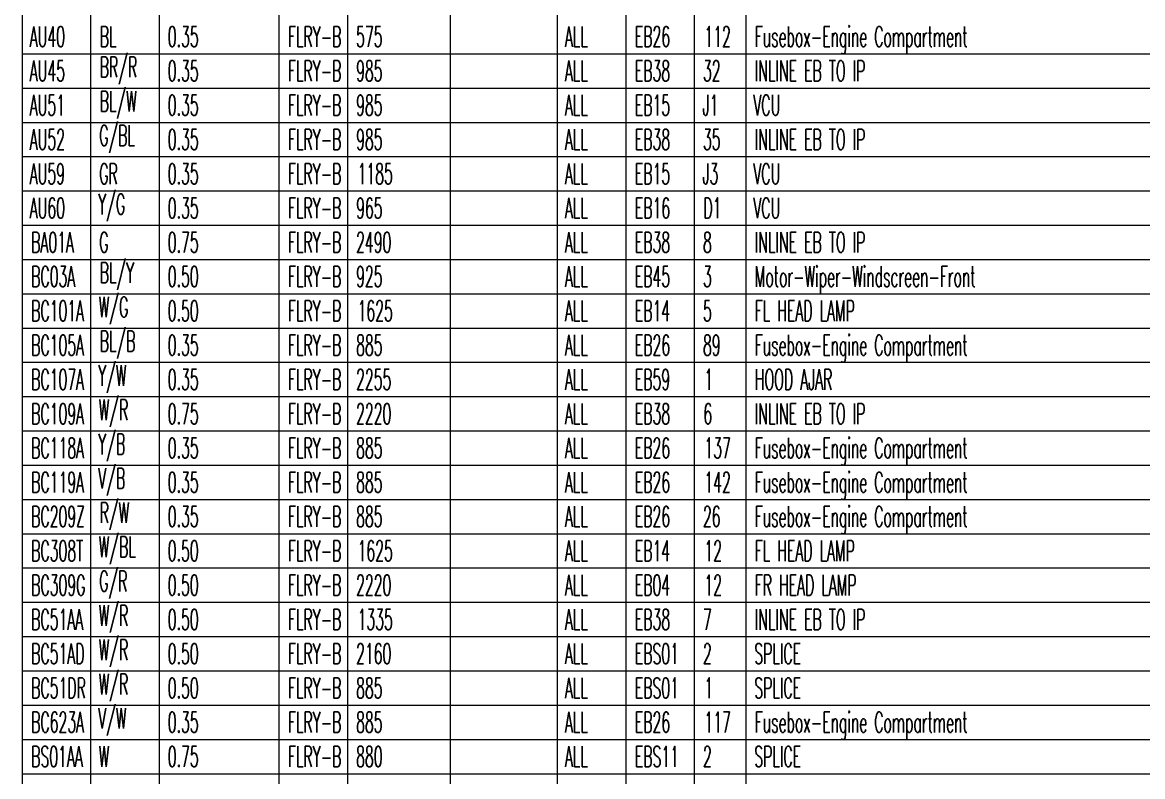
# Model space of a CAD drawing. Header units: inches. Extents: x 47316 to 59086, y 3141 to 11743.
# Drawn here: x 55858 to 56021.4, y 9877.5 to 9987.5 of the extents above; entities that cross this region are included whole.
import ezdxf

# ---------------------------------------------------------------- set-up
doc = ezdxf.new("R2010")
doc.units = ezdxf.units.IN
doc.header["$MEASUREMENT"] = 0
doc.styles.get("Standard").update_dxf_attribs({"font": ''})
doc.styles.get('Standard').set_extended_font_data('SimSun')

msp = doc.modelspace()

# ---------------------------------------------------------------- linework, layer by layer
at = {"color": 0, "linetype": 'Continuous', "lineweight": 15}
for p, q in [((55857.95, 9727.95), (55857.95, 10232.95)), ((55867.95, 9727.95), (55867.95, 10232.95)), ((55877.95, 9727.95), (55877.95, 10232.95)), ((55895.42, 9727.95), (55895.42, 10232.95)), ((55905.42, 9727.95), (55905.42, 10232.95)), ((55920.42, 9727.95), (55920.42, 10232.95)), ((55936.02, 9727.95), (55936.02, 10232.95)), ((55946.02, 9727.95), (55946.02, 10232.95)), ((55956.02, 9727.95), (55956.02, 10232.95)), ((55963.52, 9727.95), (55963.52, 10232.95)), ((55857.95, 9982.95), (56184.8, 9982.95)), ((55857.95, 9977.95), (56184.8, 9977.95)), ((55857.95, 9972.95), (56184.8, 9972.95)), ((55857.95, 9967.95), (56184.8, 9967.95)), ((55857.95, 9962.95), (56184.8, 9962.95)), ((55857.95, 9957.95), (56184.8, 9957.95)), ((55857.95, 9952.95), (56184.8, 9952.95)), ((55857.95, 9947.95), (56184.8, 9947.95)), ((55857.95, 9942.95), (56184.8, 9942.95)), ((55857.95, 9937.95), (56184.8, 9937.95)), ((55857.95, 9932.95), (56184.8, 9932.95)), ((55857.95, 9927.95), (56184.8, 9927.95)), ((55857.95, 9922.95), (56184.8, 9922.95)), ((55857.95, 9917.95), (56184.8, 9917.95)), ((55857.95, 9912.95), (56184.8, 9912.95)), ((55857.95, 9907.95), (56184.8, 9907.95)), ((55857.95, 9902.95), (56184.8, 9902.95)), ((55857.95, 9897.95), (56184.8, 9897.95)), ((55857.95, 9892.95), (56184.8, 9892.95)), ((55857.95, 9887.95), (56184.8, 9887.95)), ((55857.95, 9882.95), (56184.8, 9882.95)), ((55857.95, 9877.95), (56184.8, 9877.95))]:
    msp.add_line(p, q, dxfattribs=at)

# ---------------------------------------------------------------- texts
at = {"color": 7, "linetype": 'Continuous', "lineweight": 15, "char_height": 3, "attachment_point": 1}
for s, insert, width in [('\\Fromans.shx;\\W0.5000000000;\\T1.0000000000;\\o\\lAU40', (55859.03, 9986.95), 5.7143), ('\\Fromans.shx;\\W0.5000000000;\\T1.0000000000;\\o\\lBL', (55869.24, 9986.95), 2.7143), ('\\Fromans.shx;\\W0.5000000000;\\T1.0000000000;\\o\\l0.35', (55879.17, 9986.95), 5), ('\\Fromans.shx;\\W0.5000000000;\\T1.0000000000;\\o\\lFLRY-B', (55896.71, 9986.95), 8.6429), ('\\Fromans.shx;\\W0.5000000000;\\T1.0000000000;\\o\\l575', (55906.64, 9986.95), 4.2857), ('\\Fromans.shx;\\W0.5000000000;\\T1.0000000000;\\o\\lALL', (55937.1, 9986.95), 3.7143), ('\\Fromans.shx;\\W0.5000000000;\\T1.0000000000;\\o\\lEB26', (55947.31, 9986.95), 5.7143), ('\\Fromans.shx;\\W0.5000000000;\\T1.0000000000;\\o\\l112', (55957.45, 9986.95), 4.2857), ('\\Fromans.shx;\\W0.5000000000;\\T1.0000000000;\\o\\lFusebox-Engine Compartment', (55964.81, 9986.95), 34.8571), ('\\Fromans.shx;\\W0.5000000000;\\T1.0000000000;\\o\\lBR/R', (55869.24, 9982.52), 6.0714), ('\\Fromans.shx;\\W0.5000000000;\\T1.0000000000;\\o\\lAU45', (55859.03, 9981.95), 5.7143), ('\\Fromans.shx;\\W0.5000000000;\\T1.0000000000;\\o\\l0.35', (55879.17, 9981.95), 5), ('\\Fromans.shx;\\W0.5000000000;\\T1.0000000000;\\o\\lFLRY-B', (55896.71, 9981.95), 8.6429), ('\\Fromans.shx;\\W0.5000000000;\\T1.0000000000;\\o\\l985', (55906.64, 9981.95), 4.2857), ('\\Fromans.shx;\\W0.5000000000;\\T1.0000000000;\\o\\lALL', (55937.1, 9981.95), 3.7143), ('\\Fromans.shx;\\W0.5000000000;\\T1.0000000000;\\o\\lEB38', (55947.31, 9981.95), 5.7143), ('\\Fromans.shx;\\W0.5000000000;\\T1.0000000000;\\o\\l32', (55957.24, 9981.95), 2.8571), ('\\Fromans.shx;\\W0.5000000000;\\T1.0000000000;\\o\\lINLINE EB TO IP', (55964.81, 9981.95), 19), ('\\Fromans.shx;\\W0.5000000000;\\T1.0000000000;\\o\\lBL/W', (55869.24, 9977.52), 6), ('\\Fromans.shx;\\W0.5000000000;\\T1.0000000000;\\o\\lAU51', (55859.03, 9976.95), 5.7143), ('\\Fromans.shx;\\W0.5000000000;\\T1.0000000000;\\o\\l0.35', (55879.17, 9976.95), 5), ('\\Fromans.shx;\\W0.5000000000;\\T1.0000000000;\\o\\lFLRY-B', (55896.71, 9976.95), 8.6429), ('\\Fromans.shx;\\W0.5000000000;\\T1.0000000000;\\o\\l985', (55906.64, 9976.95), 4.2857), ('\\Fromans.shx;\\W0.5000000000;\\T1.0000000000;\\o\\lALL', (55937.1, 9976.95), 3.7143), ('\\Fromans.shx;\\W0.5000000000;\\T1.0000000000;\\o\\lEB15', (55947.31, 9976.95), 5.7143), ('\\Fromans.shx;\\W0.5000000000;\\T1.0000000000;\\o\\lJ1', (55957.17, 9976.95), 2.5714), ('\\Fromans.shx;\\W0.5000000000;\\T1.0000000000;\\o\\lVCU', (55964.6, 9976.95), 4.3571), ('\\Fromans.shx;\\W0.5000000000;\\T1.0000000000;\\o\\lG/BL', (55869.17, 9972.52), 5.7857), ('\\Fromans.shx;\\W0.5000000000;\\T1.0000000000;\\o\\lAU52', (55859.03, 9971.95), 5.7143), ('\\Fromans.shx;\\W0.5000000000;\\T1.0000000000;\\o\\l0.35', (55879.17, 9971.95), 5), ('\\Fromans.shx;\\W0.5000000000;\\T1.0000000000;\\o\\lFLRY-B', (55896.71, 9971.95), 8.6429), ('\\Fromans.shx;\\W0.5000000000;\\T1.0000000000;\\o\\l985', (55906.64, 9971.95), 4.2857), ('\\Fromans.shx;\\W0.5000000000;\\T1.0000000000;\\o\\lALL', (55937.1, 9971.95), 3.7143), ('\\Fromans.shx;\\W0.5000000000;\\T1.0000000000;\\o\\lEB38', (55947.31, 9971.95), 5.7143), ('\\Fromans.shx;\\W0.5000000000;\\T1.0000000000;\\o\\l35', (55957.24, 9971.95), 2.8571), ('\\Fromans.shx;\\W0.5000000000;\\T1.0000000000;\\o\\lINLINE EB TO IP', (55964.81, 9971.95), 19), ('\\Fromans.shx;\\W0.5000000000;\\T1.0000000000;\\o\\lAU59', (55859.03, 9966.95), 5.7143), ('\\Fromans.shx;\\W0.5000000000;\\T1.0000000000;\\o\\lGR', (55869.17, 9966.95), 3), ('\\Fromans.shx;\\W0.5000000000;\\T1.0000000000;\\o\\l0.35', (55879.17, 9966.95), 5), ('\\Fromans.shx;\\W0.5000000000;\\T1.0000000000;\\o\\lFLRY-B', (55896.71, 9966.95), 8.6429), ('\\Fromans.shx;\\W0.5000000000;\\T1.0000000000;\\o\\l1185', (55906.85, 9966.95), 5.7143), ('\\Fromans.shx;\\W0.5000000000;\\T1.0000000000;\\o\\lALL', (55937.1, 9966.95), 3.7143), ('\\Fromans.shx;\\W0.5000000000;\\T1.0000000000;\\o\\lEB15', (55947.31, 9966.95), 5.7143), ('\\Fromans.shx;\\W0.5000000000;\\T1.0000000000;\\o\\lJ3', (55957.17, 9966.95), 2.5714), ('\\Fromans.shx;\\W0.5000000000;\\T1.0000000000;\\o\\lVCU', (55964.6, 9966.95), 4.3571), ('\\Fromans.shx;\\W0.5000000000;\\T1.0000000000;\\o\\lY/G', (55869.03, 9962.52), 4.3571), ('\\Fromans.shx;\\W0.5000000000;\\T1.0000000000;\\o\\lAU60', (55859.03, 9961.95), 5.7143), ('\\Fromans.shx;\\W0.5000000000;\\T1.0000000000;\\o\\l0.35', (55879.17, 9961.95), 5), ('\\Fromans.shx;\\W0.5000000000;\\T1.0000000000;\\o\\lFLRY-B', (55896.71, 9961.95), 8.6429), ('\\Fromans.shx;\\W0.5000000000;\\T1.0000000000;\\o\\l965', (55906.64, 9961.95), 4.2857), ('\\Fromans.shx;\\W0.5000000000;\\T1.0000000000;\\o\\lALL', (55937.1, 9961.95), 3.7143), ('\\Fromans.shx;\\W0.5000000000;\\T1.0000000000;\\o\\lEB16', (55947.31, 9961.95), 5.7143), ('\\Fromans.shx;\\W0.5000000000;\\T1.0000000000;\\o\\lD1', (55957.31, 9961.95), 2.9286), ('\\Fromans.shx;\\W0.5000000000;\\T1.0000000000;\\o\\lVCU', (55964.6, 9961.95), 4.3571), ('\\Fromans.shx;\\W0.5000000000;\\T1.0000000000;\\o\\lBA01A', (55859.24, 9956.95), 6.9286), ('\\Fromans.shx;\\W0.5000000000;\\T1.0000000000;\\o\\lG', (55869.17, 9956.95), 1.5), ('\\Fromans.shx;\\W0.5000000000;\\T1.0000000000;\\o\\l0.75', (55879.17, 9956.95), 5), ('\\Fromans.shx;\\W0.5000000000;\\T1.0000000000;\\o\\lFLRY-B', (55896.71, 9956.95), 8.6429), ('\\Fromans.shx;\\W0.5000000000;\\T1.0000000000;\\o\\l2490', (55906.64, 9956.95), 5.7143), ('\\Fromans.shx;\\W0.5000000000;\\T1.0000000000;\\o\\lALL', (55937.1, 9956.95), 3.7143), ('\\Fromans.shx;\\W0.5000000000;\\T1.0000000000;\\o\\lEB38', (55947.31, 9956.95), 5.7143), ('\\Fromans.shx;\\W0.5000000000;\\T1.0000000000;\\o\\l8', (55957.24, 9956.95), 1.4286), ('\\Fromans.shx;\\W0.5000000000;\\T1.0000000000;\\o\\lINLINE EB TO IP', (55964.81, 9956.95), 19), ('\\Fromans.shx;\\W0.5000000000;\\T1.0000000000;\\o\\lBL/Y', (55869.24, 9952.52), 5.5714), ('\\Fromans.shx;\\W0.5000000000;\\T1.0000000000;\\o\\lBC03A', (55859.24, 9951.95), 7.1429), ('\\Fromans.shx;\\W0.5000000000;\\T1.0000000000;\\o\\l0.50', (55879.17, 9951.95), 5), ('\\Fromans.shx;\\W0.5000000000;\\T1.0000000000;\\o\\lFLRY-B', (55896.71, 9951.95), 8.6429), ('\\Fromans.shx;\\W0.5000000000;\\T1.0000000000;\\o\\l925', (55906.64, 9951.95), 4.2857), ('\\Fromans.shx;\\W0.5000000000;\\T1.0000000000;\\o\\lALL', (55937.1, 9951.95), 3.7143), ('\\Fromans.shx;\\W0.5000000000;\\T1.0000000000;\\o\\lEB45', (55947.31, 9951.95), 5.7143), ('\\Fromans.shx;\\W0.5000000000;\\T1.0000000000;\\o\\l3', (55957.24, 9951.95), 1.4286), ('\\Fromans.shx;\\W0.5000000000;\\T1.0000000000;\\o\\lMotor-Wiper-Windscreen-Front', (55964.81, 9951.95), 35.7857), ('\\Fromans.shx;\\W0.5000000000;\\T1.0000000000;\\o\\lW/G', (55869.1, 9947.52), 4.7857), ('\\Fromans.shx;\\W0.5000000000;\\T1.0000000000;\\o\\lBC101A', (55859.24, 9946.95), 8.5714), ('\\Fromans.shx;\\W0.5000000000;\\T1.0000000000;\\o\\l0.50', (55879.17, 9946.95), 5), ('\\Fromans.shx;\\W0.5000000000;\\T1.0000000000;\\o\\lFLRY-B', (55896.71, 9946.95), 8.6429), ('\\Fromans.shx;\\W0.5000000000;\\T1.0000000000;\\o\\l1625', (55906.85, 9946.95), 5.7143), ('\\Fromans.shx;\\W0.5000000000;\\T1.0000000000;\\o\\lALL', (55937.1, 9946.95), 3.7143), ('\\Fromans.shx;\\W0.5000000000;\\T1.0000000000;\\o\\lEB14', (55947.31, 9946.95), 5.7143), ('\\Fromans.shx;\\W0.5000000000;\\T1.0000000000;\\o\\l5', (55957.24, 9946.95), 1.4286), ('\\Fromans.shx;\\W0.5000000000;\\T1.0000000000;\\o\\lFL HEAD LAMP', (55964.81, 9946.95), 16.9286), ('\\Fromans.shx;\\W0.5000000000;\\T1.0000000000;\\o\\lBL/B', (55869.24, 9942.52), 5.7857), ('\\Fromans.shx;\\W0.5000000000;\\T1.0000000000;\\o\\lBC105A', (55859.24, 9941.95), 8.5714), ('\\Fromans.shx;\\W0.5000000000;\\T1.0000000000;\\o\\l0.35', (55879.17, 9941.95), 5), ('\\Fromans.shx;\\W0.5000000000;\\T1.0000000000;\\o\\lFLRY-B', (55896.71, 9941.95), 8.6429), ('\\Fromans.shx;\\W0.5000000000;\\T1.0000000000;\\o\\l885', (55906.64, 9941.95), 4.2857), ('\\Fromans.shx;\\W0.5000000000;\\T1.0000000000;\\o\\lALL', (55937.1, 9941.95), 3.7143), ('\\Fromans.shx;\\W0.5000000000;\\T1.0000000000;\\o\\lEB26', (55947.31, 9941.95), 5.7143), ('\\Fromans.shx;\\W0.5000000000;\\T1.0000000000;\\o\\l89', (55957.24, 9941.95), 2.8571), ('\\Fromans.shx;\\W0.5000000000;\\T1.0000000000;\\o\\lFusebox-Engine Compartment', (55964.81, 9941.95), 34.8571), ('\\Fromans.shx;\\W0.5000000000;\\T1.0000000000;\\o\\lY/W', (55869.03, 9937.52), 4.5714), ('\\Fromans.shx;\\W0.5000000000;\\T1.0000000000;\\o\\lBC107A', (55859.24, 9936.95), 8.5714), ('\\Fromans.shx;\\W0.5000000000;\\T1.0000000000;\\o\\l0.35', (55879.17, 9936.95), 5), ('\\Fromans.shx;\\W0.5000000000;\\T1.0000000000;\\o\\lFLRY-B', (55896.71, 9936.95), 8.6429), ('\\Fromans.shx;\\W0.5000000000;\\T1.0000000000;\\o\\l2255', (55906.64, 9936.95), 5.7143), ('\\Fromans.shx;\\W0.5000000000;\\T1.0000000000;\\o\\lALL', (55937.1, 9936.95), 3.7143), ('\\Fromans.shx;\\W0.5000000000;\\T1.0000000000;\\o\\lEB59', (55947.31, 9936.95), 5.7143), ('\\Fromans.shx;\\W0.5000000000;\\T1.0000000000;\\o\\l1', (55957.45, 9936.95), 1.4286), ('\\Fromans.shx;\\W0.5000000000;\\T1.0000000000;\\o\\lHOOD AJAR', (55964.81, 9936.95), 12.9286), ('\\Fromans.shx;\\W0.5000000000;\\T1.0000000000;\\o\\lW/R', (55869.1, 9932.52), 4.7857), ('\\Fromans.shx;\\W0.5000000000;\\T1.0000000000;\\o\\lBC109A', (55859.24, 9931.95), 8.5714), ('\\Fromans.shx;\\W0.5000000000;\\T1.0000000000;\\o\\l0.75', (55879.17, 9931.95), 5), ('\\Fromans.shx;\\W0.5000000000;\\T1.0000000000;\\o\\lFLRY-B', (55896.71, 9931.95), 8.6429), ('\\Fromans.shx;\\W0.5000000000;\\T1.0000000000;\\o\\l2220', (55906.64, 9931.95), 5.7143), ('\\Fromans.shx;\\W0.5000000000;\\T1.0000000000;\\o\\lALL', (55937.1, 9931.95), 3.7143), ('\\Fromans.shx;\\W0.5000000000;\\T1.0000000000;\\o\\lEB38', (55947.31, 9931.95), 5.7143), ('\\Fromans.shx;\\W0.5000000000;\\T1.0000000000;\\o\\l6', (55957.31, 9931.95), 1.4286), ('\\Fromans.shx;\\W0.5000000000;\\T1.0000000000;\\o\\lINLINE EB TO IP', (55964.81, 9931.95), 19), ('\\Fromans.shx;\\W0.5000000000;\\T1.0000000000;\\o\\lY/B', (55869.03, 9927.52), 4.3571), ('\\Fromans.shx;\\W0.5000000000;\\T1.0000000000;\\o\\lBC118A', (55859.24, 9926.95), 8.5714), ('\\Fromans.shx;\\W0.5000000000;\\T1.0000000000;\\o\\l0.35', (55879.17, 9926.95), 5), ('\\Fromans.shx;\\W0.5000000000;\\T1.0000000000;\\o\\lFLRY-B', (55896.71, 9926.95), 8.6429), ('\\Fromans.shx;\\W0.5000000000;\\T1.0000000000;\\o\\l885', (55906.64, 9926.95), 4.2857), ('\\Fromans.shx;\\W0.5000000000;\\T1.0000000000;\\o\\lALL', (55937.1, 9926.95), 3.7143), ('\\Fromans.shx;\\W0.5000000000;\\T1.0000000000;\\o\\lEB26', (55947.31, 9926.95), 5.7143), ('\\Fromans.shx;\\W0.5000000000;\\T1.0000000000;\\o\\l137', (55957.45, 9926.95), 4.2857), ('\\Fromans.shx;\\W0.5000000000;\\T1.0000000000;\\o\\lFusebox-Engine Compartment', (55964.81, 9926.95), 34.8571), ('\\Fromans.shx;\\W0.5000000000;\\T1.0000000000;\\o\\lBC119A', (55859.24, 9921.95), 8.5714), ('\\Fromans.shx;\\W0.5000000000;\\T1.0000000000;\\o\\lV/B', (55869.03, 9922.52), 4.3571), ('\\Fromans.shx;\\W0.5000000000;\\T1.0000000000;\\o\\l0.35', (55879.17, 9921.95), 5), ('\\Fromans.shx;\\W0.5000000000;\\T1.0000000000;\\o\\lFLRY-B', (55896.71, 9921.95), 8.6429), ('\\Fromans.shx;\\W0.5000000000;\\T1.0000000000;\\o\\l885', (55906.64, 9921.95), 4.2857), ('\\Fromans.shx;\\W0.5000000000;\\T1.0000000000;\\o\\lALL', (55937.1, 9921.95), 3.7143), ('\\Fromans.shx;\\W0.5000000000;\\T1.0000000000;\\o\\lEB26', (55947.31, 9921.95), 5.7143), ('\\Fromans.shx;\\W0.5000000000;\\T1.0000000000;\\o\\l142', (55957.45, 9921.95), 4.2857), ('\\Fromans.shx;\\W0.5000000000;\\T1.0000000000;\\o\\lFusebox-Engine Compartment', (55964.81, 9921.95), 34.8571), ('\\Fromans.shx;\\W0.5000000000;\\T1.0000000000;\\o\\lBC209Z', (55859.24, 9916.95), 8.7143), ('\\Fromans.shx;\\W0.5000000000;\\T1.0000000000;\\o\\lR/W', (55869.24, 9917.52), 4.7857), ('\\Fromans.shx;\\W0.5000000000;\\T1.0000000000;\\o\\l0.35', (55879.17, 9916.95), 5), ('\\Fromans.shx;\\W0.5000000000;\\T1.0000000000;\\o\\lFLRY-B', (55896.71, 9916.95), 8.6429), ('\\Fromans.shx;\\W0.5000000000;\\T1.0000000000;\\o\\l885', (55906.64, 9916.95), 4.2857), ('\\Fromans.shx;\\W0.5000000000;\\T1.0000000000;\\o\\lALL', (55937.1, 9916.95), 3.7143), ('\\Fromans.shx;\\W0.5000000000;\\T1.0000000000;\\o\\lEB26', (55947.31, 9916.95), 5.7143), ('\\Fromans.shx;\\W0.5000000000;\\T1.0000000000;\\o\\l26', (55957.24, 9916.95), 2.8571), ('\\Fromans.shx;\\W0.5000000000;\\T1.0000000000;\\o\\lFusebox-Engine Compartment', (55964.81, 9916.95), 34.8571), ('\\Fromans.shx;\\W0.5000000000;\\T1.0000000000;\\o\\lBC308T', (55859.24, 9911.95), 8.4286), ('\\Fromans.shx;\\W0.5000000000;\\T1.0000000000;\\o\\lW/BL', (55869.1, 9912.52), 6), ('\\Fromans.shx;\\W0.5000000000;\\T1.0000000000;\\o\\l0.50', (55879.17, 9911.95), 5), ('\\Fromans.shx;\\W0.5000000000;\\T1.0000000000;\\o\\lFLRY-B', (55896.71, 9911.95), 8.6429), ('\\Fromans.shx;\\W0.5000000000;\\T1.0000000000;\\o\\l1625', (55906.85, 9911.95), 5.7143), ('\\Fromans.shx;\\W0.5000000000;\\T1.0000000000;\\o\\lALL', (55937.1, 9911.95), 3.7143), ('\\Fromans.shx;\\W0.5000000000;\\T1.0000000000;\\o\\lEB14', (55947.31, 9911.95), 5.7143), ('\\Fromans.shx;\\W0.5000000000;\\T1.0000000000;\\o\\l12', (55957.45, 9911.95), 2.8571), ('\\Fromans.shx;\\W0.5000000000;\\T1.0000000000;\\o\\lFL HEAD LAMP', (55964.81, 9911.95), 16.9286), ('\\Fromans.shx;\\W0.5000000000;\\T1.0000000000;\\o\\lBC309G', (55859.24, 9906.95), 8.7857), ('\\Fromans.shx;\\W0.5000000000;\\T1.0000000000;\\o\\lG/R', (55869.17, 9907.52), 4.5714), ('\\Fromans.shx;\\W0.5000000000;\\T1.0000000000;\\o\\l0.50', (55879.17, 9906.95), 5), ('\\Fromans.shx;\\W0.5000000000;\\T1.0000000000;\\o\\lFLRY-B', (55896.71, 9906.95), 8.6429), ('\\Fromans.shx;\\W0.5000000000;\\T1.0000000000;\\o\\l2220', (55906.64, 9906.95), 5.7143), ('\\Fromans.shx;\\W0.5000000000;\\T1.0000000000;\\o\\lALL', (55937.1, 9906.95), 3.7143), ('\\Fromans.shx;\\W0.5000000000;\\T1.0000000000;\\o\\lEB04', (55947.31, 9906.95), 5.7143), ('\\Fromans.shx;\\W0.5000000000;\\T1.0000000000;\\o\\l12', (55957.45, 9906.95), 2.8571), ('\\Fromans.shx;\\W0.5000000000;\\T1.0000000000;\\o\\lFR HEAD LAMP', (55964.81, 9906.95), 17.2143), ('\\Fromans.shx;\\W0.5000000000;\\T1.0000000000;\\o\\lBC51AA', (55859.24, 9901.95), 8.4286), ('\\Fromans.shx;\\W0.5000000000;\\T1.0000000000;\\o\\lW/R', (55869.1, 9902.52), 4.7857), ('\\Fromans.shx;\\W0.5000000000;\\T1.0000000000;\\o\\l0.50', (55879.17, 9901.95), 5), ('\\Fromans.shx;\\W0.5000000000;\\T1.0000000000;\\o\\lFLRY-B', (55896.71, 9901.95), 8.6429), ('\\Fromans.shx;\\W0.5000000000;\\T1.0000000000;\\o\\l1335', (55906.85, 9901.95), 5.7143), ('\\Fromans.shx;\\W0.5000000000;\\T1.0000000000;\\o\\lALL', (55937.1, 9901.95), 3.7143), ('\\Fromans.shx;\\W0.5000000000;\\T1.0000000000;\\o\\lEB38', (55947.31, 9901.95), 5.7143), ('\\Fromans.shx;\\W0.5000000000;\\T1.0000000000;\\o\\l7', (55957.24, 9901.95), 1.4286), ('\\Fromans.shx;\\W0.5000000000;\\T1.0000000000;\\o\\lINLINE EB TO IP', (55964.81, 9901.95), 19), ('\\Fromans.shx;\\W0.5000000000;\\T1.0000000000;\\o\\lW/R', (55869.1, 9897.52), 4.7857), ('\\Fromans.shx;\\W0.5000000000;\\T1.0000000000;\\o\\lBC51AD', (55859.24, 9896.95), 8.6429), ('\\Fromans.shx;\\W0.5000000000;\\T1.0000000000;\\o\\l0.50', (55879.17, 9896.95), 5), ('\\Fromans.shx;\\W0.5000000000;\\T1.0000000000;\\o\\lFLRY-B', (55896.71, 9896.95), 8.6429), ('\\Fromans.shx;\\W0.5000000000;\\T1.0000000000;\\o\\l2160', (55906.64, 9896.95), 5.7143), ('\\Fromans.shx;\\W0.5000000000;\\T1.0000000000;\\o\\lALL', (55937.1, 9896.95), 3.7143), ('\\Fromans.shx;\\W0.5000000000;\\T1.0000000000;\\o\\lEBS01', (55947.31, 9896.95), 7.1429), ('\\Fromans.shx;\\W0.5000000000;\\T1.0000000000;\\o\\l2', (55957.24, 9896.95), 1.4286), ('\\Fromans.shx;\\W0.5000000000;\\T1.0000000000;\\o\\lSPLICE', (55964.74, 9896.95), 7.5714), ('\\Fromans.shx;\\W0.5000000000;\\T1.0000000000;\\o\\lW/R', (55869.1, 9892.52), 4.7857), ('\\Fromans.shx;\\W0.5000000000;\\T1.0000000000;\\o\\lBC51DR', (55859.24, 9891.95), 8.8571), ('\\Fromans.shx;\\W0.5000000000;\\T1.0000000000;\\o\\l0.50', (55879.17, 9891.95), 5), ('\\Fromans.shx;\\W0.5000000000;\\T1.0000000000;\\o\\lFLRY-B', (55896.71, 9891.95), 8.6429), ('\\Fromans.shx;\\W0.5000000000;\\T1.0000000000;\\o\\l885', (55906.64, 9891.95), 4.2857), ('\\Fromans.shx;\\W0.5000000000;\\T1.0000000000;\\o\\lALL', (55937.1, 9891.95), 3.7143), ('\\Fromans.shx;\\W0.5000000000;\\T1.0000000000;\\o\\lEBS01', (55947.31, 9891.95), 7.1429), ('\\Fromans.shx;\\W0.5000000000;\\T1.0000000000;\\o\\l1', (55957.45, 9891.95), 1.4286), ('\\Fromans.shx;\\W0.5000000000;\\T1.0000000000;\\o\\lSPLICE', (55964.74, 9891.95), 7.5714), ('\\Fromans.shx;\\W0.5000000000;\\T1.0000000000;\\o\\lV/W', (55869.03, 9887.52), 4.5714), ('\\Fromans.shx;\\W0.5000000000;\\T1.0000000000;\\o\\lBC623A', (55859.24, 9886.95), 8.5714), ('\\Fromans.shx;\\W0.5000000000;\\T1.0000000000;\\o\\l0.35', (55879.17, 9886.95), 5), ('\\Fromans.shx;\\W0.5000000000;\\T1.0000000000;\\o\\lFLRY-B', (55896.71, 9886.95), 8.6429), ('\\Fromans.shx;\\W0.5000000000;\\T1.0000000000;\\o\\l885', (55906.64, 9886.95), 4.2857), ('\\Fromans.shx;\\W0.5000000000;\\T1.0000000000;\\o\\lALL', (55937.1, 9886.95), 3.7143), ('\\Fromans.shx;\\W0.5000000000;\\T1.0000000000;\\o\\lEB26', (55947.31, 9886.95), 5.7143), ('\\Fromans.shx;\\W0.5000000000;\\T1.0000000000;\\o\\l117', (55957.45, 9886.95), 4.2857), ('\\Fromans.shx;\\W0.5000000000;\\T1.0000000000;\\o\\lFusebox-Engine Compartment', (55964.81, 9886.95), 34.8571), ('\\Fromans.shx;\\W0.5000000000;\\T1.0000000000;\\o\\lBS01AA', (55859.24, 9881.95), 8.3571), ('\\Fromans.shx;\\W0.5000000000;\\T1.0000000000;\\o\\lW', (55869.1, 9881.95), 1.7143), ('\\Fromans.shx;\\W0.5000000000;\\T1.0000000000;\\o\\l0.75', (55879.17, 9881.95), 5), ('\\Fromans.shx;\\W0.5000000000;\\T1.0000000000;\\o\\lFLRY-B', (55896.71, 9881.95), 8.6429), ('\\Fromans.shx;\\W0.5000000000;\\T1.0000000000;\\o\\l880', (55906.64, 9881.95), 4.2857), ('\\Fromans.shx;\\W0.5000000000;\\T1.0000000000;\\o\\lALL', (55937.1, 9881.95), 3.7143), ('\\Fromans.shx;\\W0.5000000000;\\T1.0000000000;\\o\\lEBS11', (55947.31, 9881.95), 7.1429), ('\\Fromans.shx;\\W0.5000000000;\\T1.0000000000;\\o\\l2', (55957.24, 9881.95), 1.4286), ('\\Fromans.shx;\\W0.5000000000;\\T1.0000000000;\\o\\lSPLICE', (55964.74, 9881.95), 7.5714)]:
    msp.add_mtext(s, dxfattribs=dict(at, insert=insert, width=width))

doc.saveas('drawing.dxf')
